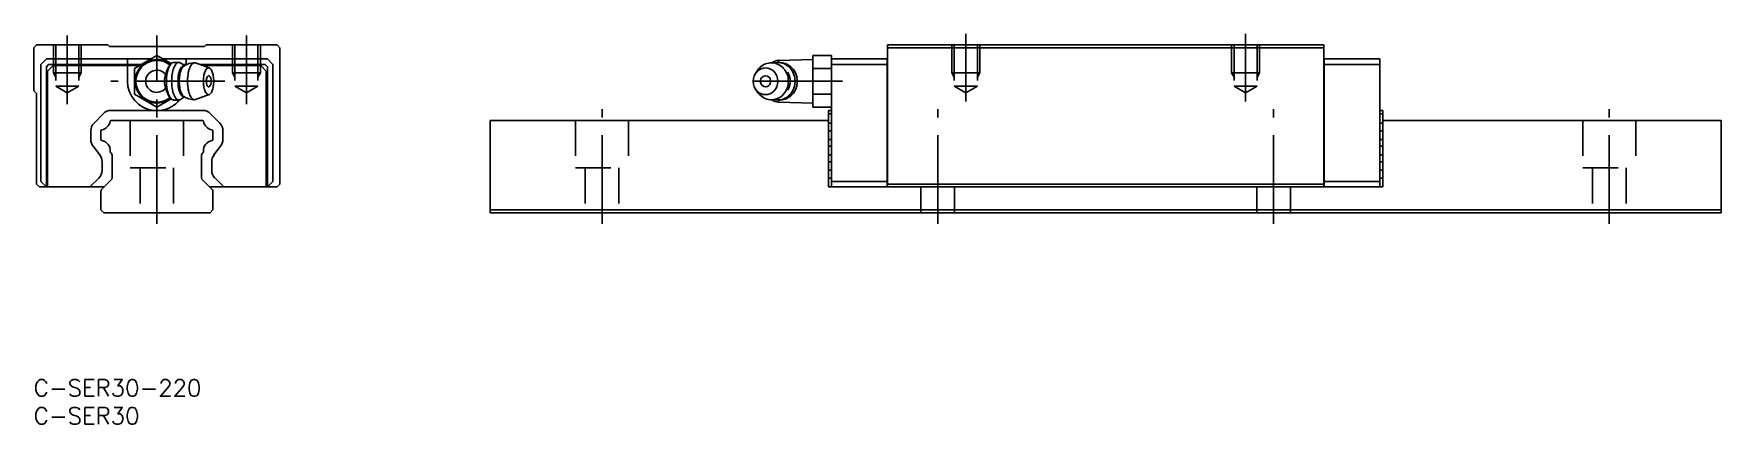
# Model space of a CAD drawing. Extents: x 0 to 302, y -8 to 62.
import ezdxf

# ---------------------------------------------------------------- set-up
doc = ezdxf.new("R2010")
doc.units = 0
doc.header["$LTSCALE"] = 0.5
doc.linetypes.add('CENTER', pattern=[50.8, 31.75, -6.35, 6.35, -6.35])
doc.linetypes.add('DASHED', pattern=[19.05, 12.7, -6.35])
doc.layers.get('0').update_dxf_attribs({"linetype": 'CONTINUOUS'})
doc.layers.add('CENTER', color=1, linetype='CENTER')
doc.styles.get("Standard").update_dxf_attribs({"font": 'txt.shx', "height": 3, "bigfont": 'bigfont.shx'})

# ---------------------------------------------------------------- blocks, each defined once
blk = doc.blocks.new('*U37')
at = {"color": 7, "linetype": 'CONTINUOUS'}
blk.add_text('C-SER30-220', height=3, dxfattribs=at).set_placement((0, -3))
blk = doc.blocks.new('*U38')
at = {"color": 7, "linetype": 'CONTINUOUS'}
blk.add_text('C-SER30', height=3, dxfattribs=at).set_placement((0, -8))

msp = doc.modelspace()

# ---------------------------------------------------------------- linework, layer by layer
at = {"color": 7, "linetype": 'CONTINUOUS'}
for p, q in [((0.5, 59.84), (0, 59.34)), ((0, 59.34), (0, 51.64)), ((13.21, 59.84), (0.5, 59.84)), ((2.25, 57.34), (1.25, 56.34)), ((20.93, 57.34), (2.25, 57.34)), ((13.51, 59.54), (13.21, 59.84)), ((30.49, 59.54), (13.51, 59.54)), ((16.75, 57.34), (16.75, 56.34)), ((22, 57.96), (18, 55.65)), ((24.55, 56.49), (22, 57.96)), ((41.75, 57.34), (23.07, 57.34)), ((27.25, 57.34), (27.25, 56.34)), ((30.79, 59.84), (30.49, 59.54)), ((43.5, 59.84), (30.79, 59.84)), ((42.75, 56.34), (41.75, 57.34)), ((44, 59.34), (43.5, 59.84)), ((44, 34.94), (44, 59.34)), ((142.55, 57.96), (139.25, 57.96)), ((139.25, 48.72), (139.25, 57.96)), ((142.55, 34.44), (142.55, 57.96)), ((142.55, 57.34), (152.5, 57.34)), ((152.5, 34.44), (152.5, 57.34)), ((152.55, 59.84), (230.55, 59.84)), ((152.55, 34.44), (152.55, 59.84)), ((152.55, 59.34), (230.55, 59.34)), ((230.55, 34.44), (230.55, 59.84)), ((230.6, 57.34), (240.55, 57.34)), ((230.6, 57.34), (230.6, 34.44)), ((240.55, 34.44), (240.55, 57.34)), ((1.25, 56.34), (1.25, 35.44)), ((2.66, 56.34), (2.25, 55.93)), ((2.25, 55.93), (2.25, 34.44)), ((2.45, 55.14), (3.45, 56.14)), ((2.45, 55.14), (2.45, 34.44)), ((19.2, 56.34), (2.66, 56.34)), ((18.85, 56.14), (3.45, 56.14)), ((16.75, 53.34), (16.75, 56.14)), ((18, 55.65), (18, 51.03)), ((24.29, 56.18), (24.52, 56.45)), ((25.93, 56.69), (25.05, 56.69)), ((26.95, 56.14), (26.22, 56.61)), ((27.32, 56.34), (26.64, 56.34)), ((26.95, 56.14), (26.85, 56.14)), ((28.92, 56.61), (31.37, 55.72)), ((41.34, 56.34), (29.66, 56.34)), ((40.55, 56.14), (30.2, 56.14)), ((41.55, 55.14), (40.55, 56.14)), ((41.75, 55.93), (41.34, 56.34)), ((41.55, 34.44), (41.55, 55.14)), ((41.75, 34.44), (41.75, 55.93)), ((42.75, 35.44), (42.75, 56.34)), ((129.34, 55.29), (128.98, 54.75)), ((133.35, 56.69), (132.96, 56.69)), ((139.25, 57.24), (133.11, 57.08)), ((133.11, 56.69), (133.11, 57.08)), ((142.55, 55.65), (139.25, 55.65)), ((142.55, 56.34), (152.5, 56.34)), ((152.55, 57.29), (152.5, 57.29)), ((152.55, 56.32), (152.5, 56.32)), ((230.55, 57.29), (230.6, 57.29)), ((230.55, 56.32), (230.6, 56.32)), ((230.6, 56.34), (240.55, 56.34)), ((0, 51.64), (0.5, 51.14)), ((128.98, 51.93), (129.34, 51.4)), ((0.5, 51.14), (0.5, 34.94)), ((18, 51.03), (22, 48.72)), ((22, 48.72), (24.55, 50.2)), ((24.29, 50.51), (24.52, 50.23)), ((25.05, 49.99), (25.93, 49.99)), ((26.95, 50.54), (26.22, 50.08)), ((26.85, 50.54), (26.95, 50.54)), ((28.92, 50.07), (31.37, 50.97)), ((132.96, 49.99), (133.35, 49.99)), ((133.11, 49.6), (133.11, 49.99)), ((133.11, 49.6), (139.25, 49.44)), ((142.55, 51.03), (139.25, 51.03)), ((142.55, 48.72), (139.25, 48.72)), ((10.77, 45.86), (12.41, 47.54)), ((13.84, 48.14), (30.16, 48.14)), ((13.84, 46.34), (30.16, 46.34)), ((31.59, 47.54), (33.23, 45.86)), ((81.55, 46.34), (142.05, 46.34)), ((81.55, 29.84), (81.55, 46.34)), ((142.05, 48.14), (142.05, 34.44)), ((142.55, 48.14), (142.05, 48.14)), ((142.55, 47.54), (142.05, 47.54)), ((142.55, 45.86), (142.05, 45.86)), ((240.55, 48.14), (241.05, 48.14)), ((240.55, 47.54), (241.05, 47.54)), ((240.55, 45.86), (241.05, 45.86)), ((241.05, 34.44), (241.05, 48.14)), ((241.05, 46.34), (301.55, 46.34)), ((301.55, 29.84), (301.55, 46.34)), ((10.2, 42.93), (10.2, 44.46)), ((12, 42.93), (12, 44.46)), ((32, 44.46), (32, 42.93)), ((33.8, 44.46), (33.8, 42.93)), ((142.55, 44.46), (142.05, 44.46)), ((142.55, 42.93), (142.05, 42.93)), ((240.55, 44.46), (241.05, 44.46)), ((240.55, 42.93), (241.05, 42.93)), ((11.79, 40.18), (10.61, 41.72)), ((13.85, 40.49), (13.71, 40.63)), ((14, 36.05), (14, 40.14)), ((30, 40.14), (30, 36.05)), ((30.29, 40.63), (30.15, 40.49)), ((33.39, 41.72), (32.21, 40.18)), ((142.55, 41.72), (142.05, 41.72)), ((142.55, 40.18), (142.05, 40.18)), ((240.55, 41.72), (241.05, 41.72)), ((240.55, 40.18), (241.05, 40.18)), ((12.2, 37.42), (12.2, 38.96)), ((31.8, 38.96), (31.8, 37.42)), ((142.55, 38.96), (142.05, 38.96)), ((142.55, 37.42), (142.05, 37.42)), ((240.55, 38.96), (241.05, 38.96)), ((240.55, 37.42), (241.05, 37.42)), ((0.5, 34.94), (1, 34.44)), ((1, 34.44), (12.6, 34.44)), ((1.25, 35.44), (2.25, 34.44)), ((10.05, 34.44), (11.61, 36)), ((12, 33.74), (12, 30.34)), ((13.85, 35.7), (12.07, 33.92)), ((31.93, 33.92), (30.15, 35.7)), ((31.4, 34.44), (43.5, 34.44)), ((32, 30.34), (32, 33.74)), ((32.39, 36), (33.95, 34.44)), ((41.75, 34.44), (42.75, 35.44)), ((43.5, 34.44), (44, 34.94)), ((142.55, 36), (142.05, 36)), ((152.5, 34.44), (142.05, 34.44)), ((142.55, 35.44), (152.5, 35.44)), ((152.55, 35.46), (152.5, 35.46)), ((152.55, 34.49), (152.5, 34.49)), ((152.55, 34.94), (230.55, 34.94)), ((230.55, 34.44), (152.55, 34.44)), ((230.55, 35.46), (230.6, 35.46)), ((230.55, 34.49), (230.6, 34.49)), ((230.6, 35.44), (240.55, 35.44)), ((241.05, 34.44), (230.6, 34.44)), ((240.55, 36), (241.05, 36)), ((12, 30.34), (12.5, 29.84)), ((31.5, 29.84), (32, 30.34)), ((81.55, 30.34), (301.55, 30.34)), ((12.5, 29.84), (31.5, 29.84)), ((81.55, 29.84), (301.55, 29.84))]:
    msp.add_line(p, q, dxfattribs=at)
at = {"color": 3, "linetype": 'DASHED'}
for p, q in [((3.5, 59.84), (3.5, 54.84)), ((3.93, 59.84), (3.93, 52.44)), ((8.07, 59.84), (8.07, 52.44)), ((8.5, 59.84), (8.5, 54.84)), ((35.5, 59.84), (35.5, 54.84)), ((35.93, 59.84), (35.93, 52.44)), ((40.07, 59.84), (40.07, 52.44)), ((40.5, 59.84), (40.5, 54.84)), ((164.05, 59.84), (164.05, 54.84)), ((164.49, 59.84), (164.49, 52.44)), ((168.62, 59.84), (168.62, 52.44)), ((169.05, 59.84), (169.05, 54.84)), ((214.05, 59.84), (214.05, 54.84)), ((214.49, 59.84), (214.49, 52.44)), ((218.62, 59.84), (218.62, 52.44)), ((219.05, 59.84), (219.05, 54.84)), ((3.5, 54.84), (8.5, 54.84)), ((3.5, 54.84), (3.93, 54.09)), ((8.5, 54.84), (8.07, 54.09)), ((35.5, 54.84), (40.5, 54.84)), ((35.5, 54.84), (35.93, 54.09)), ((40.5, 54.84), (40.07, 54.09)), ((164.05, 54.84), (169.05, 54.84)), ((164.05, 54.84), (164.49, 54.09)), ((169.05, 54.84), (168.62, 54.09)), ((214.05, 54.84), (219.05, 54.84)), ((214.05, 54.84), (214.49, 54.09)), ((219.05, 54.84), (218.62, 54.09)), ((3.93, 52.44), (8.07, 52.44)), ((3.93, 52.44), (6, 51.25)), ((8.07, 52.44), (6, 51.25)), ((35.93, 52.44), (40.07, 52.44)), ((35.93, 52.44), (38, 51.25)), ((40.07, 52.44), (38, 51.25)), ((164.49, 52.44), (168.62, 52.44)), ((164.49, 52.44), (166.55, 51.25)), ((168.62, 52.44), (166.55, 51.25)), ((214.49, 52.44), (218.62, 52.44)), ((214.49, 52.44), (216.55, 51.25)), ((218.62, 52.44), (216.55, 51.25)), ((17.25, 46.34), (17.25, 37.84)), ((26.75, 46.34), (26.75, 37.84)), ((96.8, 46.34), (96.8, 37.84)), ((106.3, 46.34), (106.3, 37.84)), ((276.8, 46.34), (276.8, 37.84)), ((286.3, 46.34), (286.3, 37.84)), ((17.25, 37.84), (26.75, 37.84)), ((19, 37.84), (19, 29.84)), ((25, 37.84), (25, 29.84)), ((96.8, 37.84), (106.3, 37.84)), ((98.55, 37.84), (98.55, 29.84)), ((104.55, 37.84), (104.55, 29.84)), ((276.8, 37.84), (286.3, 37.84)), ((278.55, 37.84), (278.55, 29.84)), ((284.55, 37.84), (284.55, 29.84)), ((158.55, 34.44), (158.55, 29.84)), ((164.55, 34.44), (164.55, 29.84)), ((218.55, 34.44), (218.55, 29.84)), ((224.55, 34.44), (224.55, 29.84))]:
    msp.add_line(p, q, dxfattribs=at)
at = {"color": 7, "linetype": 'CONTINUOUS'}
for centre, radius, start, end in [((22, 53.34), 3.9, 50.9718, 309.0282), ((22, 53.34), 3.74, 51.0329, 308.9671), ((22, 53.34), 1.98, 38.259, 321.741), ((27.49, 53.34), 4.12, 162.6982, 197.3018), ((31.42, 52.23), 8.2, 155.5597, 163.4295), ((30.25, 53.56), 6.52, 160.718, 176.1614), ((25.88, 54.82), 2.09, 139.5538, 157.3697), ((26.24, 54.96), 2.27, 139.598, 160.8002), ((25.04, 56.01), 0.68, 89.8146, 141.4349), ((33.22, 53.34), 8.58, 173.5184, 186.4816), ((31.01, 53.63), 6.35, 163.1981, 173.801), ((27.82, 54.63), 3, 146.419, 163.9372), ((26.1, 55.81), 0.918, 109.5055, 148.4502), ((25.93, 56.14), 0.551, 57.5252, 104.1804), ((30.78, 53.62), 4.99, 160.0114, 176.868), ((32.07, 53.45), 6.05, 166.8119, 176.1003), ((27.89, 54.7), 1.9, 139.598, 160.8002), ((29.5, 54.08), 3.41, 153.6234, 167.265), ((26.89, 55.58), 0.569, 93.4944, 141.4349), ((27.57, 55.07), 1.24, 128.03, 154.984), ((28.69, 53.35), 3.29, 89.1369, 124.9824), ((34.58, 53.48), 7.09, 166.5793, 176.0477), ((31.5, 54.25), 3.92, 152.982, 167.0658), ((29.25, 55.43), 1.38, 126.0403, 154.4616), ((28.74, 56.12), 0.519, 70.0924, 125.2235), ((35.41, 53.45), 5.09, 166.0541, 175.9315), ((33.1, 54.05), 2.69, 151.4947, 166.6232), ((31.52, 54.94), 0.885, 121.2698, 153.2617), ((31.32, 54.04), 0.321, 116.9113, 150.4592), ((31.24, 55.37), 0.371, 61.134, 118.866), ((31.24, 54.19), 0.155, 58.6993, 113.8023), ((30.4, 53.34), 1.34, 313.2338, 46.7662), ((30.96, 54.94), 0.885, 26.7383, 58.7302), ((29.38, 54.05), 2.69, 13.3768, 28.5053), ((27.06, 53.45), 5.09, 4.0685, 13.9459), ((131.09, 53.34), 2.53, 134.7224, 225.2776), ((130.77, 53.65), 2.09, 45.5005, 134.4995), ((131.96, 53.53), 3.16, 123.7997, 146.1384), ((130.77, 53.47), 0.872, 45.5005, 134.4995), ((131.83, 53.74), 2.91, 100.3514, 123.7661), ((131.8, 53.82), 2.82, 76.348, 100.2493), ((133.16, 55.08), 2, 91.5, 128.7532), ((130.45, 53.34), 2.53, 314.7224, 45.2776), ((132.97, 53.75), 2.94, 80.5353, 103.929), ((131.77, 53.71), 2.94, 52.9859, 76.2524), ((133.34, 53.75), 2.94, 53.8898, 89.8488), ((132.95, 53.75), 2.95, 57.3307, 80.285), ((131.62, 53.5), 3.2, 30.981, 52.964), ((131.39, 53.37), 3.46, 10.1721, 31.0278), ((132.82, 53.55), 3.19, 35.5149, 57.2955), ((132.19, 53.34), 2.98, 327.435, 32.5652), ((133.17, 53.51), 3.23, 31.5185, 53.9499), ((132.6, 53.39), 3.46, 14.9361, 35.548), ((132.94, 53.37), 3.51, 10.3156, 31.5664), ((31.42, 54.46), 8.2, 196.5705, 204.4403), ((32.4, 53.34), 8.68, 175.683, 184.317), ((30.25, 53.13), 6.52, 183.8386, 199.282), ((31.01, 53.06), 6.35, 186.199, 196.8019), ((33.04, 53.34), 7.26, 175.683, 184.317), ((30.78, 53.07), 4.99, 183.132, 199.9886), ((33.27, 53.34), 7.26, 175.8885, 184.1115), ((32.07, 53.23), 6.05, 183.8997, 193.1881), ((27.89, 51.99), 1.9, 199.1998, 220.402), ((29.5, 52.6), 3.41, 192.735, 206.3766), ((36.04, 53.34), 8.56, 175.825, 184.175), ((34.58, 53.21), 7.09, 183.9523, 193.4207), ((31.5, 52.44), 3.92, 192.9342, 207.018), ((36.54, 53.34), 6.22, 175.683, 184.317), ((35.41, 53.24), 5.09, 184.0685, 193.9459), ((33.1, 52.63), 2.69, 193.3768, 208.5053), ((31.52, 51.75), 0.885, 206.7383, 238.7302), ((33.42, 53.34), 2.56, 173.7782, 186.2218), ((32.8, 53.42), 1.94, 164.0092, 174.023), ((32.8, 53.27), 1.94, 185.977, 195.9908), ((31.88, 53.69), 0.977, 148.743, 164.6112), ((31.88, 52.99), 0.977, 195.3888, 211.257), ((31.32, 52.64), 0.321, 209.5408, 243.0887), ((31.24, 52.5), 0.155, 246.1977, 301.3007), ((30.96, 51.75), 0.885, 301.2698, 333.2617), ((29.38, 52.63), 2.69, 331.4947, 346.6232), ((27.06, 53.24), 5.09, 346.0541, 355.9315), ((25.94, 53.34), 6.22, 355.683, 4.317), ((130.77, 53.04), 2.09, 225.5005, 314.4995), ((131.96, 53.15), 3.15, 213.8629, 236.2875), ((130.9, 53.34), 1.06, 134.7224, 225.2776), ((130.77, 53.21), 0.872, 225.5005, 314.4995), ((130.64, 53.34), 1.06, 314.7224, 45.2776), ((131.61, 53.18), 3.2, 307.1224, 329.1003), ((131.39, 53.32), 3.46, 329.0534, 349.9059), ((132.82, 53.14), 3.19, 302.7045, 324.4851), ((131.3, 53.34), 3.55, 349.7879, 10.29), ((133.17, 53.17), 3.23, 306.0501, 328.4815), ((132.6, 53.3), 3.46, 324.452, 345.0638), ((132.94, 53.32), 3.51, 328.4336, 349.6844), ((132.45, 53.34), 3.61, 344.994, 15.006), ((132.83, 53.34), 3.62, 349.6015, 10.3985), ((25.88, 51.87), 2.09, 202.6303, 220.4462), ((26.24, 51.72), 2.27, 199.1998, 220.402), ((25.04, 50.67), 0.68, 218.5651, 270.1854), ((27.82, 52.06), 3, 196.0628, 213.581), ((26.1, 50.88), 0.918, 211.5498, 250.4945), ((25.93, 50.55), 0.551, 255.8196, 302.4748), ((26.89, 51.11), 0.569, 218.5651, 266.5056), ((27.57, 51.61), 1.24, 205.016, 231.97), ((28.69, 53.34), 3.29, 235.0186, 270.862), ((29.25, 51.25), 1.38, 205.5384, 233.9597), ((28.74, 50.56), 0.519, 234.7765, 289.9076), ((31.24, 51.31), 0.371, 241.134, 298.866), ((131.82, 52.95), 2.91, 236.3214, 259.7399), ((131.8, 52.86), 2.82, 259.8421, 283.7431), ((133.16, 51.6), 2, 231.2468, 268.5), ((132.97, 52.93), 2.94, 256.0709, 279.4649), ((131.77, 52.98), 2.94, 283.8385, 307.1008), ((133.34, 52.93), 2.94, 270.1167, 306.1107), ((132.95, 52.94), 2.95, 279.715, 302.6693), ((12.2, 44.46), 2, 135.666, 180), ((11.86, 46.43), 1.8, 279.6908, 351.6711), ((13.84, 46.14), 2, 90, 135.666), ((13.84, 46.14), 0.2, 90, 171.6711), ((30.16, 46.14), 2, 44.334, 90), ((30.16, 46.14), 0.2, 8.3289, 90), ((32.14, 46.43), 1.8, 188.3289, 260.3092), ((31.8, 44.46), 2, 0, 44.334), ((12.2, 42.93), 2, 180, 217.414), ((12.2, 44.46), 0.2, 99.6908, 180), ((12.2, 42.93), 0.2, 180, 260.3092), ((11.86, 40.96), 1.8, 354.5772, 80.3092), ((32.14, 40.96), 1.8, 99.6908, 185.4228), ((31.8, 44.46), 0.2, 0, 80.3092), ((31.8, 42.93), 0.2, 279.6908, 0), ((31.8, 42.93), 2, 322.586, 0), ((10.2, 38.96), 2, 0, 37.414), ((13.86, 40.77), 0.2, 174.5772, 225), ((13.5, 40.14), 0.5, 0, 45), ((30.5, 40.14), 0.5, 135, 180), ((30.14, 40.77), 0.2, 315, 5.4228), ((33.8, 38.96), 2, 142.586, 180), ((10.2, 37.42), 2, 315, 0), ((33.8, 37.42), 2, 180, 225), ((12.25, 33.74), 0.25, 135, 180), ((13.5, 36.05), 0.5, 315, 0), ((30.5, 36.05), 0.5, 180, 225), ((31.75, 33.74), 0.25, 0, 45)]:
    msp.add_arc(centre, radius, start, end, dxfattribs=at)
at = {"color": 7, "linetype": 'CONTINUOUS', "extrusion": (0, 0, -1)}
for start, end in [(277.9139, 0), (219.4115, 262.0861)]:
    msp.add_arc((-22, 53.34), 5.25, start, end, dxfattribs=at)
at = {"layer": 'CENTER', "color": 1, "linetype": 'CENTER'}
for p, q in [((6, 49.25), (6, 61.54)), ((22, 27.84), (22, 61.54)), ((38, 49.25), (38, 61.54)), ((166.55, 49.75), (166.55, 61.84)), ((216.55, 49.75), (216.55, 61.84)), ((34.16, 53.34), (13.8, 53.34)), ((144.55, 53.34), (126.55, 53.34)), ((101.55, 27.84), (101.55, 48.34)), ((161.55, 27.84), (161.55, 48.34)), ((221.55, 27.84), (221.55, 48.34)), ((281.55, 27.84), (281.55, 48.34))]:
    msp.add_line(p, q, dxfattribs=at)

# ---------------------------------------------------------------- block references
at = {"color": 7, "linetype": 'CONTINUOUS'}
for name in ['*U37', '*U38']:
    msp.add_blockref(name, (0, 0), dxfattribs=at)

doc.saveas('drawing.dxf')
